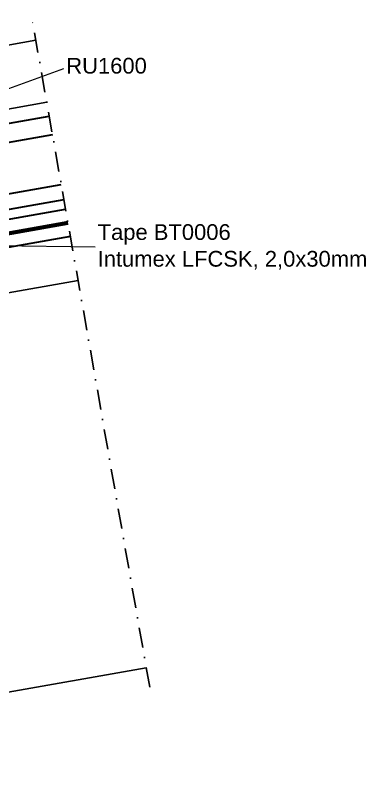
# Model space of a CAD drawing. Header units: millimetres. Extents: x 22319 to 27873, y 35287 to 39437.
# Drawn here: x 23110.9 to 23222.5, y 38842.7 to 39083.2 of the extents above; entities that cross this region are included whole.
import ezdxf

# ---------------------------------------------------------------- set-up
doc = ezdxf.new("R2010")
doc.units = ezdxf.units.MM
doc.header["$LTSCALE"] = 0.5
doc.linetypes.add('ACDINTGB', pattern=[9, 4, -1, 1, -1, 1, -1])
doc.linetypes.add('DASHDOT', pattern=[25.4, 12.7, -6.35, 0, -6.35])
for name, color, linetype, lineweight in [('AM_0', 7, 'Continuous', 30), ('AM_6', 2, 'Continuous', 20), ('AM_7', 4, 'DASHDOT', 25), ('AM_8', 1, 'Continuous', 25), ('PROFILE_X2', 2, 'ACDINTGB', 9), ('S_SILICON', 7, 'Continuous', 9)]:
    doc.layers.add(name, color=color, linetype=linetype, lineweight=lineweight)
doc.layers.add('PROFILE_PO', color=2, linetype='Continuous')
doc.styles.add('Border', font='ARIAL.TTF')

# ---------------------------------------------------------------- blocks, each defined once
blk = doc.blocks.new('Glass 6-16-Contraflam Lite 44.2')
at = {"layer": 'AM_0'}
for points in [[(84.25505423948198, 32.80004999999801), (0, 32.80004999999801), (0, 38.80004999999801), (84.25505423948198, 38.80004999999801)], [(84.25505423948198, 11.79995000000054), (0, 11.79995000000054), (0, 16.79995000000054), (84.25505423948198, 16.79995000000054)], [(84.25505423948198, 0), (0, 0), (0, 8.799950000000536), (84.25505423948198, 8.799950000000536)]]:
    blk.add_lwpolyline(points, dxfattribs=at)
at = {"layer": 'AM_8'}
for p, q in [((0, 4.799950000000536), (84.25505423948198, 4.799950000000536)), ((0, 4.39994999999908), (84.25505423948198, 4.39994999999908)), ((0, 3.999949999997625), (84.25505423948198, 3.999949999997625))]:
    blk.add_line(p, q, dxfattribs=at)
for centre in [(9.669370896248438, 30.86891733977245), (10.95919309370947, 30.92906579800911), (7.59710336507851, 28.90487125205982), (8.076184905392438, 29.78277766164683), (8.580845816348301, 28.8449804709453), (8.60768384788389, 30.62921253328386), (9.224985828066565, 29.65810423784569), (10.49909698517513, 29.764212863789), (10.51461893726082, 28.80865435733722), (11.47172377716197, 29.89243401171552), (11.5373853452511, 28.75329869052075), (7.542068813399965, 26.68008906635805), (7.667736545947264, 27.81888430726394), (8.580169273471256, 27.87133151430317), (8.602940010037855, 26.69652155687072), (9.37454009346402, 27.42307707200234), (9.472730572582805, 28.4201683947249), (9.578958496669657, 26.49944619029702), (10.30945030379371, 27.31479713025328), (10.95919309370947, 26.63664327849983), (11.34850541424021, 27.74814522330416), (7.542068813399965, 25.71426759698079), (7.542068813399965, 24.71347478454118), (7.667736545947264, 23.83686238488735), (8.580169273471256, 23.88930959192658), (8.602940010037855, 25.73070008749346), (8.602940010037855, 24.72990727505385), (9.578958496669657, 25.53362472091976), (9.578958496669657, 24.53283190848015), (10.51984677458677, 24.38913014449645), (10.6255153174061, 25.67082180912257), (11.34850541424021, 23.7661233009203), (11.43352744146978, 25.05616419453872), (7.542068813399965, 22.73145286216459), (8.076184905392438, 21.91287243771512), (8.602940010037855, 22.74788535267726), (9.224985828066565, 21.78819901391398), (9.37454009346402, 23.44105514962575), (9.578958496669657, 22.55080998609628), (10.30945030379371, 23.33277520787669), (10.49909698517513, 21.89430763985729), (10.95919309370947, 22.68800707429909), (11.47172377716197, 22.02252878778381), (7.59710336507851, 21.03496602813539), (7.667736545947264, 19.94897908333951), (8.157827586015628, 18.99362284989911), (8.580169273471256, 20.00142629037146), (8.580845816348301, 20.97507524702087), (9.37454009346402, 19.55317184807791), (9.472730572582805, 20.55026317079319), (10.30945030379371, 19.44489190632157), (10.51461893726082, 20.93874913341278), (11.34850541424021, 19.87823999937245), (11.5373853452511, 20.88339346659632), (9.578958496669657, 18.66292668454844), (10.95919309370947, 18.71104324021871)]:
    blk.add_circle(centre, 0.4393685602240112, dxfattribs=at)
at = {"layer": 'PROFILE_X2', "linetype": 'Continuous'}
blk.add_lwpolyline([(12.5, 17.15002599999571, 0.414213562373095), (13, 17.65002599999571), (13, 31.95004400000471, 0.414213562373095), (12.5, 32.45004400000471), (7.832599418146856, 32.45004400000471, 0.2212339828140486), (7.450142336630961, 32.27211011246982), (6.117542918487743, 30.68963351970888, 0.1767798107320656), (6, 30.36756740724377), (6, 19.23250259275665, 0.1767798107320793), (6.117542918484105, 18.91043648029154), (7.450142336630961, 17.3279598875306, 0.2212339828140487), (7.832599418146856, 17.15002599999571)], format="xyb", close=True, dxfattribs=at)
blk.add_lwpolyline([(12, 18.15002599999571), (12, 31.45004400000471), (8.065218836291024, 31.45004400000471), (7, 30.18508481448953), (7, 19.41498518551089), (8.065218836294662, 18.15002599999571)], close=True, dxfattribs=at)
at = {"layer": 'S_SILICON', "linetype": 'Continuous'}
for centre, radius, start, end in [((-50.17100253149692, 24.80004999999801), 50.80481763588586, 350.9401915933207, 9.05980840667925), ((-26.50586874385408, 24.80004999999801), 28.26835861790447, 343.560548821095, 16.43945117890499), ((-25.11272946330064, 24.80004999999801), 28.26835861790447, 343.560548821095, 16.43945117890499), ((-23.71959018275084, 24.80004999999801), 28.26835861790447, 343.560548821095, 16.43945117890499), ((-22.32645090220103, 24.80004999999801), 28.26835861790447, 343.560548821095, 16.43945117890499), ((-20.93331162159302, 24.80005000000529), 28.26835861784836, 13.18916975009523, 16.43945117890499), ((-20.93331162159302, 24.80004999999801), 28.26835861784836, 343.560548821095, 346.8107813933117), ((-1.104350487039483, 10.29994999997871), 1.862683547508502, 306.3617510193578, 53.63824898047437), ((4.895649512956879, 10.29994999996416), 1.862683547508502, 306.3617510193578, 53.63824898047437)]:
    blk.add_arc(centre, radius, start, end, dxfattribs=at)

msp = doc.modelspace()

# ---------------------------------------------------------------- linework, layer by layer
at = {"layer": 'AM_6'}
for p, q in [((23126.35501537045, 39066.1149581456), (23066.49381960779, 39044.58803699247)), ((23136.33338647909, 39009.52480348779), (23026.02187909211, 39010.89101576696))]:
    msp.add_line(p, q, dxfattribs=at)
at = {"layer": 'AM_7'}
msp.add_line((23153.73736890143, 38869.68481301428), (23116.08527176701, 39083.22046696323), dxfattribs=at)
at = {"layer": 'PROFILE_PO'}
for p, q in [((22929.87984213255, 39042.14011807725), (23117.49561490136, 39075.22184082287)), ((23067.04544030224, 39046.01754843364), (23120.9685827959, 39055.52566114244)), ((23130.9533838903, 38998.89921298638), (23062.75051385633, 38986.87320683763)), ((22965.04360378562, 38842.71651590478), (23152.6594356429, 38875.79824906928))]:
    msp.add_line(p, q, dxfattribs=at)

# ---------------------------------------------------------------- block references
at = {"rotation": 10.00000000000515}
msp.add_blockref('Glass 6-16-Contraflam Lite 44.2', (23045.51258601425, 38998.25270998758), dxfattribs=at)

# ---------------------------------------------------------------- texts
at = {"layer": 'AM_6', "style": 'Border'}
for s, p in [('RU1600', (23127.19417769105, 39064.64134170756)), ('Tape BT0006', (23137.17254879968, 39011.77543753826)), ('Intumex LFCSK, 2,0x30mm', (23137.17254879968, 39003.28060430592))]:
    msp.add_text(s, height=4.999999999999996, dxfattribs=at).set_placement(p)

doc.saveas('drawing.dxf')
